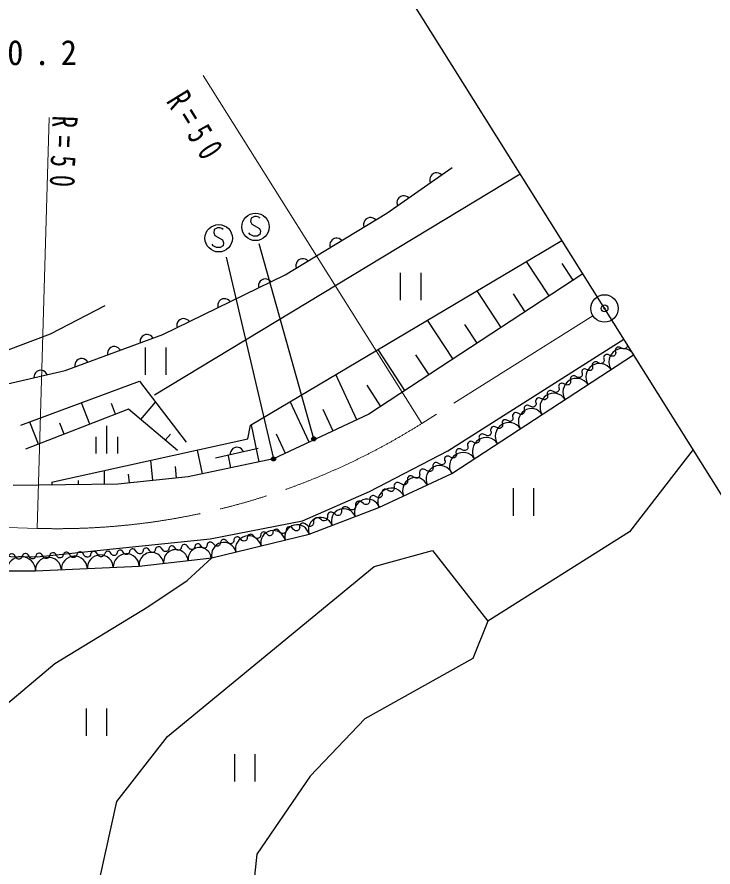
# Model space of a CAD drawing. Units: millimetres, scale not verified. Extents: x 40000 to 680000, y 20000 to 380000.
# Drawn here: x 121050 to 171890, y 243179 to 305223 of the extents above; entities that cross this region are included whole.
import ezdxf

# ---------------------------------------------------------------- set-up
doc = ezdxf.new("R2010")
doc.units = ezdxf.units.MM
doc.header["$LTSCALE"] = 1000
doc.header["$PDMODE"] = 32
doc.header["$PDSIZE"] = 500
doc.linetypes.add('CHAIN', pattern=[18.5, 12, -1.5, 3.5, -1.5])
for name, color, linetype, lineweight in [('M-BGD', 7, 'Continuous', 25), ('M-BMK', 2, 'CHAIN', 13), ('M-BMK-SRVR', 3, 'Continuous', 25), ('M-STR-HTXT', 7, 'Continuous', 13), ('M-STR-STRC', 7, 'Continuous', 25)]:
    doc.layers.add(name, color=color, linetype=linetype, lineweight=lineweight)
doc.layers.add('M-OTRS', color=6, linetype='Continuous')
doc.styles.add('ＭＳ ゴシック', font='')
doc.styles.get('ＭＳ ゴシック').set_extended_font_data('MS Gothic')

msp = doc.modelspace()

# ---------------------------------------------------------------- linework, layer by layer
at = {"layer": 'M-BGD'}
for p, q in [((157813, 293763), (131092, 277630)), ((159924, 284863), (158269, 287385)), ((161680, 286015), (160878, 287237)), ((149041, 286544), (149041, 284544)), ((150561, 284544), (150561, 286544)), ((156413, 282559), (154653, 285240)), ((158168, 283711), (157315, 285012)), ((152901, 280255), (151038, 283095)), ((154657, 281407), (153751, 282787)), ((130424, 281096), (130424, 279096)), ((131944, 279096), (131944, 281096)), ((149389, 277951), (147422, 280949)), ((151145, 279103), (150187, 280562)), ((152800, 271891), (166092, 280562)), ((145884, 275816), (144339, 279120)), ((147633, 276799), (146624, 278338)), ((126370, 275502), (125761, 277062)), ((128249, 276235), (127951, 277000)), ((130088, 275845), (131157, 277115)), ((142399, 274186), (141015, 277148)), ((144142, 275001), (143410, 276567)), ((122610, 274036), (121978, 275656)), ((124490, 274769), (124180, 275564)), ((127598, 275373), (127598, 273373)), ((138748, 272747), (138178, 275464)), ((126798, 274573), (126798, 273373)), ((128398, 274573), (128398, 273373)), ((131885, 274331), (132252, 274768)), ((140657, 273372), (140005, 274767)), ((135552, 273044), (138654, 273740)), ((134600, 271875), (134235, 273614)), ((136674, 272311), (136489, 273191)), ((130984, 271391), (130832, 272863)), ((132703, 271568), (132617, 272403)), ((127450, 271112), (127437, 272113)), ((129265, 271213), (129199, 271850)), ((147491, 269408), (152800, 271891)), ((123627, 271060), (123625, 271271)), ((125539, 271086), (125535, 271389)), ((121716, 271035), (121716, 271069)), ((157287, 270820), (157287, 268820)), ((158807, 268820), (158807, 270820)), ((142388, 267478), (147491, 269408)), ((135286, 265754), (142388, 267478)), ((129977, 265133), (135286, 265754)), ((122392, 264789), (129977, 265133)), ((109911, 264789), (122392, 264789)), ((126102, 254746), (126102, 252746)), ((127622, 252746), (127622, 254746)), ((136926, 251424), (136926, 249424)), ((138446, 249424), (138446, 251424))]:
    msp.add_line(p, q, dxfattribs=at)
for points in [[(68036, 275806), (98500, 276458), (108274, 276733), (117390, 277776), (124561, 279423), (131699, 282059), (140649, 286397), (148062, 290899), (152847, 294249)], [(152060, 293698), (151959, 293774), (151852, 293821), (151713, 293846), (151597, 293838), (151475, 293802), (151344, 293710), (151269, 293608), (151222, 293502), (151197, 293362), (151205, 293246), (151241, 293125)], [(149668, 292024), (149566, 292099), (149460, 292146), (149321, 292171), (149204, 292163), (149083, 292127), (148952, 292035), (148877, 291933), (148829, 291827), (148805, 291688), (148813, 291571), (148849, 291450)], [(147254, 290409), (147158, 290490), (147054, 290545), (146917, 290578), (146800, 290578), (146677, 290550), (146540, 290466), (146459, 290370), (146404, 290267), (146371, 290129), (146371, 290013), (146399, 289889)], [(123562, 271258), (137913, 274426), (138102, 275419), (160852, 288918)], [(144783, 288908), (144687, 288990), (144584, 289044), (144446, 289077), (144330, 289077), (144206, 289049), (144069, 288966), (143988, 288869), (143933, 288766), (143900, 288629), (143900, 288512), (143929, 288389)], [(142312, 287407), (142216, 287489), (142113, 287543), (141975, 287577), (141859, 287576), (141735, 287548), (141598, 287465), (141517, 287368), (141462, 287265), (141429, 287128), (141429, 287011), (141458, 286888)], [(162383, 286476), (146756, 276223), (139786, 272965), (133563, 271657), (128406, 271124), (120760, 271022)], [(139608, 285892), (139519, 285982), (139422, 286046), (139288, 286093), (139172, 286103), (139047, 286087), (138903, 286017), (138812, 285929), (138748, 285831), (138702, 285697), (138691, 285581), (138708, 285456)], [(68169, 280719), (82461, 281062), (86943, 281613), (91839, 280441), (96666, 279683), (105009, 279545), (113008, 279614), (119283, 280510), (123489, 282096), (127488, 284165)], [(136624, 284446), (136536, 284536), (136438, 284600), (136305, 284647), (136189, 284657), (136063, 284641), (135919, 284571), (135829, 284483), (135765, 284385), (135718, 284251), (135708, 284135), (135724, 284010)], [(133641, 283000), (133552, 283091), (133455, 283154), (133321, 283201), (133205, 283211), (133080, 283195), (132936, 283125), (132845, 283037), (132781, 282939), (132735, 282805), (132725, 282689), (132741, 282564)], [(88047, 253342), (91425, 258307), (95701, 266168), (122530, 265823), (127839, 266375), (135148, 267133), (141906, 268443), (146801, 270581), (152524, 273546), (165379, 281699)], [(130978, 281793), (130899, 281892), (130808, 281965), (130680, 282024), (130565, 282045), (130439, 282041), (130289, 281986), (130190, 281907), (130117, 281816), (130058, 281687), (130036, 281573), (130040, 281446)], [(128599, 280914), (128520, 281013), (128429, 281086), (128301, 281145), (128186, 281167), (128060, 281163), (127909, 281107), (127811, 281028), (127738, 280937), (127679, 280809), (127657, 280694), (127661, 280568)], [(165608, 281333), (165624, 281272), (165622, 281199), (165610, 281144), (165587, 281106), (165547, 281057), (165480, 281014), (165418, 280998), (165374, 280994), (165319, 281006), (165253, 281035), (165082, 281116), (164999, 281134), (164955, 281130), (164894, 281114), (164843, 281082), (164786, 281022), (164757, 280956), (164745, 280901), (164750, 280857), (164765, 280795)], [(164765, 280795), (164780, 280734), (164779, 280662), (164767, 280607), (164744, 280568), (164704, 280519), (164637, 280476), (164575, 280461), (164531, 280456), (164475, 280468), (164409, 280497), (164239, 280578), (164156, 280597), (164112, 280592), (164050, 280577), (164000, 280544), (163943, 280484), (163914, 280419), (163902, 280363), (163907, 280319), (163922, 280257)], [(126220, 280036), (126140, 280134), (126050, 280207), (125921, 280267), (125807, 280288), (125680, 280284), (125530, 280229), (125431, 280150), (125358, 280059), (125299, 279930), (125277, 279816), (125281, 279689)], [(163922, 280257), (163937, 280196), (163936, 280124), (163924, 280069), (163901, 280030), (163861, 279981), (163793, 279938), (163732, 279923), (163688, 279918), (163632, 279930), (163566, 279960), (163396, 280041), (163313, 280059), (163269, 280054), (163207, 280039), (163157, 280007), (163100, 279947), (163071, 279881), (163059, 279826), (163063, 279781), (163079, 279720)], [(123255, 279123), (123189, 279231), (123109, 279315), (122989, 279390), (122878, 279427), (122752, 279439), (122596, 279403), (122488, 279337), (122404, 279256), (122329, 279136), (122293, 279025), (122281, 278899)], [(162320, 279236), (162335, 279174), (162334, 279102), (162322, 279047), (162299, 279009), (162259, 278960), (162192, 278917), (162130, 278901), (162086, 278897), (162030, 278909), (161964, 278938), (161794, 279019), (161711, 279037), (161667, 279033), (161605, 279017), (161555, 278985), (161498, 278925), (161469, 278859), (161457, 278804), (161462, 278759), (161477, 278698)], [(163079, 279720), (163093, 279665), (163091, 279600), (163080, 279550), (163060, 279515), (163024, 279471), (162963, 279432), (162908, 279419), (162868, 279414), (162818, 279425), (162759, 279452), (162606, 279525), (162531, 279541), (162491, 279537), (162436, 279523), (162390, 279494), (162339, 279440), (162313, 279381), (162302, 279331), (162306, 279291), (162320, 279236)], [(121339, 275419), (129993, 278635), (133398, 274189)], [(161477, 278698), (161492, 278637), (161491, 278565), (161479, 278509), (161456, 278471), (161416, 278422), (161348, 278379), (161287, 278363), (161243, 278359), (161187, 278371), (161121, 278400), (160951, 278481), (160868, 278500), (160824, 278495), (160762, 278479), (160712, 278447), (160655, 278387), (160626, 278321), (160614, 278266), (160618, 278222), (160634, 278160)], [(160634, 278160), (160649, 278099), (160648, 278027), (160636, 277972), (160613, 277933), (160573, 277884), (160505, 277841), (160444, 277826), (160399, 277821), (160344, 277833), (160278, 277862), (160108, 277943), (160025, 277962), (159981, 277957), (159919, 277942), (159869, 277909), (159812, 277850), (159783, 277784), (159771, 277728), (159775, 277684), (159791, 277623)], [(159791, 277623), (159806, 277561), (159805, 277489), (159792, 277434), (159769, 277395), (159730, 277346), (159662, 277303), (159601, 277288), (159556, 277283), (159501, 277296), (159435, 277325), (159265, 277406), (159182, 277424), (159137, 277419), (159076, 277404), (159026, 277372), (158969, 277312), (158940, 277246), (158928, 277191), (158932, 277146), (158948, 277085)], [(158948, 277085), (158963, 277023), (158962, 276951), (158949, 276896), (158926, 276858), (158887, 276809), (158819, 276766), (158758, 276750), (158713, 276746), (158658, 276758), (158592, 276787), (158422, 276868), (158339, 276886), (158294, 276882), (158233, 276866), (158182, 276834), (158126, 276774), (158097, 276708), (158084, 276653), (158089, 276608), (158104, 276547)], [(132783, 273575), (129189, 276601), (121670, 273669)], [(158104, 276547), (158120, 276486), (158118, 276414), (158106, 276358), (158083, 276320), (158043, 276271), (157976, 276228), (157915, 276212), (157870, 276208), (157815, 276220), (157749, 276249), (157579, 276330), (157496, 276349), (157451, 276344), (157390, 276328), (157339, 276296), (157283, 276236), (157254, 276170), (157241, 276115), (157246, 276071), (157261, 276009)], [(156503, 275525), (156518, 275464), (156517, 275392), (156504, 275337), (156481, 275298), (156441, 275249), (156374, 275206), (156313, 275191), (156268, 275186), (156213, 275198), (156147, 275227), (155977, 275309), (155894, 275327), (155849, 275322), (155788, 275307), (155737, 275275), (155681, 275215), (155652, 275149), (155639, 275093), (155644, 275049), (155659, 274988)], [(157261, 276009), (157275, 275954), (157274, 275889), (157263, 275840), (157242, 275805), (157206, 275761), (157146, 275722), (157090, 275708), (157050, 275704), (157001, 275715), (156941, 275741), (156788, 275814), (156713, 275831), (156673, 275826), (156618, 275813), (156573, 275784), (156522, 275730), (156496, 275670), (156485, 275621), (156489, 275581), (156503, 275525)], [(155659, 274988), (155675, 274926), (155673, 274854), (155661, 274799), (155638, 274761), (155598, 274711), (155531, 274668), (155470, 274653), (155425, 274648), (155370, 274661), (155304, 274690), (155134, 274771), (155051, 274789), (155006, 274784), (154945, 274769), (154894, 274737), (154838, 274677), (154809, 274611), (154796, 274556), (154801, 274511), (154816, 274450)], [(154816, 274450), (154832, 274389), (154830, 274316), (154818, 274261), (154795, 274223), (154755, 274174), (154688, 274131), (154626, 274115), (154582, 274111), (154527, 274123), (154461, 274152), (154290, 274233), (154208, 274251), (154163, 274247), (154102, 274231), (154051, 274199), (153994, 274139), (153965, 274073), (153953, 274018), (153958, 273973), (153973, 273912)], [(170430, 273643), (165793, 267647), (155437, 261131), (154339, 258388), (146452, 253998), (142474, 249815), (138565, 244122), (137742, 236304), (138359, 229857), (132941, 232394), (128414, 237470), (127111, 242339), (128346, 247963), (132049, 252695), (147138, 265109), (151390, 266275), (155437, 261131)], [(137591, 273502), (137525, 273610), (137445, 273694), (137326, 273770), (137215, 273807), (137089, 273820), (136933, 273784), (136825, 273719), (136740, 273639), (136664, 273519), (136628, 273409), (136615, 273283)], [(153973, 273912), (153989, 273851), (153987, 273779), (153975, 273723), (153952, 273685), (153912, 273636), (153845, 273593), (153783, 273578), (153739, 273573), (153684, 273585), (153618, 273614), (153447, 273695), (153364, 273714), (153320, 273709), (153259, 273694), (153208, 273661), (153151, 273601), (153122, 273535), (153110, 273480), (153115, 273436), (153130, 273374)], [(153130, 273374), (153146, 273313), (153144, 273241), (153132, 273186), (153109, 273147), (153069, 273098), (153002, 273055), (152940, 273040), (152896, 273035), (152841, 273047), (152775, 273076), (152604, 273158), (152521, 273176), (152477, 273171), (152416, 273156), (152365, 273124), (152308, 273064), (152279, 272998), (152267, 272942), (152272, 272898), (152287, 272837)], [(151432, 272391), (151443, 272323), (151435, 272244), (151417, 272184), (151388, 272144), (151340, 272094), (151262, 272053), (151193, 272042), (151144, 272041), (151084, 272060), (151015, 272098), (150836, 272202), (150747, 272230), (150697, 272229), (150629, 272218), (150570, 272187), (150503, 272127), (150465, 272057), (150446, 271998), (150447, 271949), (150458, 271880)], [(152318, 272856), (152328, 272794), (152320, 272722), (152303, 272668), (152277, 272632), (152233, 272586), (152163, 272549), (152100, 272539), (152056, 272538), (152002, 272555), (151938, 272589), (151775, 272684), (151694, 272710), (151650, 272709), (151587, 272699), (151534, 272671), (151472, 272616), (151438, 272552), (151421, 272498), (151422, 272454), (151432, 272391)], [(150458, 271880), (150468, 271818), (150461, 271746), (150444, 271692), (150418, 271656), (150374, 271610), (150303, 271573), (150241, 271563), (150196, 271562), (150142, 271579), (150079, 271613), (149916, 271708), (149835, 271733), (149790, 271733), (149728, 271722), (149675, 271695), (149613, 271640), (149579, 271576), (149562, 271522), (149563, 271478), (149573, 271415)], [(149573, 271415), (149584, 271347), (149576, 271268), (149557, 271208), (149529, 271168), (149480, 271118), (149402, 271077), (149334, 271066), (149285, 271065), (149225, 271084), (149156, 271122), (148976, 271226), (148887, 271254), (148838, 271253), (148769, 271242), (148711, 271211), (148643, 271151), (148605, 271081), (148587, 271022), (148588, 270973), (148599, 270904)], [(148599, 270904), (148609, 270841), (148602, 270770), (148585, 270716), (148559, 270679), (148515, 270634), (148444, 270597), (148382, 270586), (148337, 270586), (148283, 270602), (148220, 270637), (148057, 270732), (147976, 270757), (147931, 270756), (147868, 270746), (147815, 270718), (147754, 270663), (147719, 270600), (147702, 270546), (147703, 270501), (147714, 270439)], [(146801, 269960), (146805, 269891), (146788, 269813), (146763, 269756), (146730, 269720), (146677, 269675), (146595, 269643), (146525, 269639), (146476, 269644), (146419, 269669), (146354, 269714), (146188, 269838), (146102, 269875), (146053, 269880), (145984, 269876), (145922, 269852), (145848, 269799), (145803, 269734), (145778, 269677), (145774, 269628), (145777, 269559)], [(147714, 270439), (147724, 270377), (147716, 270305), (147699, 270251), (147673, 270215), (147629, 270169), (147559, 270132), (147496, 270122), (147451, 270121), (147397, 270138), (147334, 270172), (147171, 270267), (147090, 270292), (147045, 270292), (146983, 270281), (146930, 270254), (146868, 270199), (146834, 270135), (146817, 270081), (146818, 270037), (146828, 269974)], [(145777, 269559), (145781, 269489), (145764, 269412), (145739, 269355), (145706, 269318), (145653, 269274), (145571, 269242), (145501, 269238), (145452, 269242), (145395, 269267), (145330, 269313), (145163, 269436), (145078, 269474), (145029, 269478), (144959, 269475), (144898, 269451), (144824, 269398), (144779, 269333), (144754, 269276), (144749, 269227), (144753, 269157)], [(143729, 268756), (143732, 268687), (143716, 268609), (143691, 268552), (143658, 268515), (143604, 268471), (143522, 268439), (143453, 268435), (143404, 268440), (143347, 268465), (143282, 268510), (143115, 268634), (143030, 268671), (142981, 268675), (142911, 268672), (142850, 268648), (142776, 268595), (142730, 268530), (142706, 268473), (142701, 268424), (142705, 268355)], [(144753, 269157), (144757, 269088), (144740, 269010), (144715, 268953), (144682, 268917), (144628, 268872), (144547, 268840), (144477, 268837), (144428, 268841), (144371, 268866), (144306, 268911), (144139, 269035), (144054, 269072), (144005, 269077), (143935, 269073), (143874, 269049), (143800, 268997), (143755, 268932), (143730, 268874), (143725, 268826), (143729, 268756)], [(142705, 268355), (142708, 268285), (142691, 268208), (142666, 268151), (142634, 268114), (142580, 268070), (142498, 268037), (142429, 268034), (142380, 268038), (142323, 268063), (142258, 268109), (142091, 268232), (142005, 268270), (141956, 268274), (141887, 268271), (141826, 268246), (141752, 268194), (141706, 268129), (141681, 268072), (141677, 268023), (141681, 267953)], [(138852, 267408), (138844, 267346), (138816, 267279), (138784, 267232), (138749, 267205), (138694, 267174), (138615, 267159), (138552, 267167), (138509, 267179), (138462, 267211), (138412, 267262), (138283, 267400), (138213, 267448), (138170, 267460), (138107, 267468), (138048, 267456), (137973, 267422), (137922, 267371), (137890, 267324), (137878, 267281), (137870, 267218)], [(139735, 267580), (139728, 267523), (139703, 267463), (139674, 267421), (139642, 267397), (139593, 267369), (139522, 267355), (139466, 267363), (139427, 267373), (139385, 267402), (139339, 267448), (139223, 267572), (139160, 267615), (139121, 267626), (139065, 267633), (139012, 267623), (138945, 267592), (138898, 267546), (138870, 267504), (138859, 267465), (138852, 267408)], [(140717, 267770), (140709, 267707), (140681, 267641), (140649, 267594), (140614, 267567), (140559, 267536), (140480, 267520), (140418, 267529), (140374, 267541), (140328, 267572), (140277, 267624), (140148, 267762), (140078, 267809), (140035, 267821), (139972, 267829), (139913, 267818), (139839, 267783), (139787, 267732), (139756, 267686), (139744, 267643), (139735, 267580)], [(141699, 267960), (141691, 267898), (141663, 267831), (141631, 267784), (141596, 267757), (141540, 267726), (141462, 267711), (141399, 267719), (141356, 267731), (141309, 267763), (141259, 267814), (141130, 267952), (141060, 268000), (141017, 268012), (140954, 268020), (140895, 268008), (140820, 267973), (140769, 267923), (140737, 267876), (140725, 267833), (140717, 267770)], [(135907, 266837), (135898, 266775), (135871, 266708), (135839, 266661), (135803, 266634), (135748, 266603), (135670, 266588), (135607, 266596), (135564, 266608), (135517, 266640), (135466, 266691), (135338, 266829), (135268, 266877), (135224, 266889), (135162, 266897), (135103, 266885), (135028, 266851), (134977, 266800), (134945, 266753), (134933, 266710), (134925, 266647)], [(136888, 267028), (136880, 266965), (136852, 266899), (136821, 266852), (136785, 266824), (136730, 266793), (136652, 266778), (136589, 266786), (136546, 266798), (136499, 266830), (136448, 266881), (136320, 267019), (136249, 267067), (136206, 267079), (136143, 267087), (136085, 267076), (136010, 267041), (135959, 266990), (135927, 266943), (135915, 266900), (135907, 266837)], [(137870, 267218), (137862, 267155), (137834, 267089), (137802, 267042), (137767, 267015), (137712, 266984), (137633, 266969), (137571, 266977), (137527, 266989), (137481, 267020), (137430, 267072), (137301, 267210), (137231, 267257), (137188, 267269), (137125, 267277), (137066, 267266), (136992, 267231), (136940, 267180), (136909, 267134), (136897, 267091), (136888, 267028)], [(126426, 266001), (126408, 265940), (126369, 265879), (126331, 265838), (126291, 265817), (126232, 265795), (126152, 265793), (126091, 265811), (126051, 265830), (126010, 265869), (125968, 265927), (125863, 266084), (125801, 266143), (125761, 266161), (125700, 266180), (125640, 266178), (125561, 266156), (125502, 266114), (125463, 266073), (125445, 266032), (125426, 265972)], [(127425, 266030), (127407, 265969), (127369, 265908), (127330, 265867), (127291, 265846), (127231, 265824), (127151, 265822), (127091, 265840), (127050, 265859), (127009, 265898), (126967, 265956), (126863, 266113), (126801, 266172), (126760, 266191), (126700, 266209), (126640, 266207), (126561, 266185), (126502, 266143), (126463, 266102), (126444, 266061), (126426, 266001)], [(128364, 266107), (128350, 266052), (128319, 265995), (128286, 265956), (128251, 265935), (128199, 265913), (128127, 265907), (128072, 265921), (128035, 265936), (127996, 265969), (127956, 266019), (127854, 266155), (127796, 266205), (127758, 266220), (127703, 266233), (127649, 266229), (127579, 266205), (127528, 266165), (127495, 266126), (127480, 266088), (127467, 266033)], [(129261, 266181), (129247, 266126), (129216, 266069), (129183, 266030), (129148, 266009), (129096, 265987), (129024, 265981), (128969, 265995), (128932, 266010), (128893, 266043), (128853, 266093), (128751, 266230), (128693, 266279), (128655, 266294), (128600, 266307), (128546, 266303), (128476, 266279), (128425, 266239), (128392, 266200), (128377, 266163), (128364, 266107)], [(130257, 266264), (130242, 266202), (130207, 266139), (130171, 266096), (130133, 266073), (130074, 266048), (129995, 266041), (129933, 266056), (129892, 266073), (129849, 266109), (129804, 266166), (129691, 266317), (129626, 266372), (129585, 266389), (129523, 266404), (129463, 266399), (129385, 266372), (129329, 266327), (129292, 266284), (129276, 266243), (129261, 266181)], [(131154, 266338), (131141, 266282), (131109, 266226), (131076, 266187), (131042, 266166), (130990, 266143), (130918, 266138), (130863, 266151), (130825, 266166), (130786, 266199), (130746, 266250), (130645, 266386), (130586, 266435), (130549, 266450), (130494, 266464), (130440, 266459), (130370, 266435), (130319, 266395), (130286, 266356), (130271, 266319), (130257, 266264)], [(132151, 266420), (132136, 266359), (132101, 266295), (132064, 266252), (132026, 266229), (131968, 266204), (131888, 266198), (131827, 266213), (131785, 266229), (131742, 266266), (131697, 266322), (131585, 266474), (131520, 266528), (131478, 266545), (131417, 266560), (131357, 266555), (131279, 266529), (131222, 266484), (131186, 266441), (131169, 266399), (131154, 266338)], [(133048, 266494), (133034, 266439), (133003, 266382), (132970, 266343), (132936, 266322), (132883, 266300), (132811, 266294), (132756, 266307), (132719, 266322), (132680, 266355), (132640, 266406), (132538, 266542), (132480, 266592), (132442, 266607), (132387, 266620), (132333, 266616), (132263, 266592), (132212, 266551), (132179, 266513), (132164, 266475), (132151, 266420)], [(134044, 266576), (134029, 266515), (133994, 266452), (133958, 266409), (133920, 266385), (133862, 266361), (133782, 266354), (133720, 266369), (133679, 266386), (133636, 266422), (133591, 266479), (133478, 266630), (133413, 266685), (133372, 266701), (133310, 266716), (133251, 266711), (133173, 266685), (133116, 266640), (133079, 266597), (133063, 266555), (133048, 266494)], [(134941, 266650), (134928, 266595), (134896, 266538), (134864, 266499), (134829, 266479), (134777, 266456), (134705, 266450), (134650, 266464), (134612, 266479), (134574, 266512), (134533, 266562), (134432, 266699), (134373, 266748), (134336, 266763), (134281, 266776), (134227, 266772), (134157, 266748), (134106, 266708), (134073, 266669), (134058, 266632), (134044, 266576)], [(128414, 237470), (125122, 232943), (117921, 239116), (116069, 244191), (117510, 250363), (119910, 254753), (123819, 258045), (130609, 262160), (133490, 264080), (135286, 265754)], [(121428, 265855), (121410, 265795), (121371, 265734), (121333, 265692), (121293, 265671), (121234, 265650), (121154, 265647), (121093, 265665), (121053, 265684), (121012, 265723), (120970, 265782), (120865, 265939), (120804, 265997), (120763, 266016), (120702, 266034), (120642, 266033), (120563, 266010), (120504, 265968), (120465, 265927), (120447, 265887), (120428, 265826)], [(122428, 265884), (122409, 265824), (122371, 265763), (122332, 265722), (122293, 265700), (122233, 265679), (122153, 265676), (122093, 265695), (122052, 265713), (122011, 265752), (121969, 265811), (121865, 265968), (121803, 266026), (121763, 266045), (121702, 266063), (121642, 266062), (121563, 266039), (121504, 265998), (121465, 265956), (121446, 265916), (121428, 265855)], [(123427, 265913), (123409, 265853), (123371, 265792), (123332, 265751), (123292, 265729), (123233, 265708), (123153, 265705), (123093, 265724), (123052, 265742), (123011, 265781), (122969, 265840), (122864, 265997), (122803, 266055), (122762, 266074), (122702, 266092), (122642, 266091), (122562, 266068), (122503, 266027), (122465, 265985), (122446, 265945), (122428, 265884)], [(124427, 265943), (124408, 265882), (124370, 265821), (124331, 265780), (124292, 265759), (124233, 265737), (124153, 265734), (124092, 265753), (124052, 265772), (124010, 265810), (123969, 265869), (123864, 266026), (123802, 266084), (123762, 266103), (123701, 266122), (123641, 266120), (123562, 266097), (123503, 266056), (123464, 266015), (123445, 265974), (123427, 265913)], [(125426, 265972), (125408, 265911), (125370, 265850), (125331, 265809), (125292, 265788), (125232, 265766), (125152, 265764), (125092, 265782), (125051, 265801), (125010, 265839), (124968, 265898), (124864, 266055), (124802, 266114), (124761, 266132), (124701, 266151), (124641, 266149), (124561, 266127), (124503, 266085), (124464, 266044), (124445, 266003), (124427, 265943)]]:
    msp.add_lwpolyline(points, dxfattribs=at)
for centre, radius, start, end in [((165280, 280032), 1000, 33.11878, 213.11878), ((163605, 278939), 1000, 33.11878, 213.11878), ((161929, 277846), 1000, 33.11878, 213.11878), ((160254, 276754), 1000, 33.11878, 213.11878), ((158621, 275688), 950, 33.11878, 213.11878), ((156988, 274623), 1000, 33.11878, 213.11878), ((155313, 273530), 1000, 33.11878, 213.11878), ((153638, 272437), 1000, 33.11878, 213.11878), ((151930, 271484), 1000, 25.05762, 205.05762), ((150163, 270658), 950, 25.05762, 205.05762), ((148397, 269832), 1000, 25.05762, 205.05762), ((146644, 269088), 950, 20.72556, 200.72556), ((144914, 268433), 900, 20.72556, 200.72556), ((143230, 267796), 900, 20.72556, 200.72556), ((141506, 267264), 900, 13.64291, 193.64291), ((139756, 266839), 900, 13.64291, 193.64291), ((136161, 265966), 900, 13.64291, 193.64291), ((137959, 266403), 950, 13.64291, 193.64291), ((132658, 265447), 900, 6.66666, 186.66666), ((134397, 265650), 850, 6.66666, 186.66666), ((121361, 264789), 1050, 0, 180), ((123341, 264832), 950, 2.60256, 182.60256), ((125239, 264918), 950, 2.60256, 182.60256), ((127137, 265004), 950, 2.60256, 182.60256), ((129035, 265091), 950, 2.60256, 182.60256), ((130871, 265238), 900, 6.66666, 186.66666)]:
    msp.add_arc(centre, radius, start, end, dxfattribs=at)
at = {"layer": 'M-BMK'}
for p, q in [((163118, 283421), (150620, 275556)), ((122517, 267895), (68865, 269475))]:
    msp.add_line(p, q, dxfattribs=at)
msp.add_arc((123989, 317873), 50000, 268.31329, 302.18332, dxfattribs=at)
at = {"layer": 'M-BMK-SRVR'}
msp.add_line((181374, 256192), (147439, 310308), dxfattribs=at)
for radius in [1000, 40]:
    msp.add_circle((163965, 283954), radius, dxfattribs=at)
at = {"layer": 'M-OTRS'}
msp.add_point((163965, 283954), dxfattribs=at)
at = {"layer": 'M-STR-HTXT'}
for p, q in [((150620, 275556), (134642, 300946)), ((123400, 297882), (122517, 267895))]:
    msp.add_line(p, q, dxfattribs=at)
at = {"layer": 'M-STR-STRC'}
for p, q in [((142729, 274432), (138750, 288656)), ((136334, 287690), (139786, 272965))]:
    msp.add_line(p, q, dxfattribs=at)
for points in [[(138794, 290539), (138714, 290619), (138554, 290659), (138394, 290659), (138154, 290539), (138114, 290299), (138194, 290099), (138754, 289779), (138834, 289579), (138794, 289339), (138594, 289219), (138314, 289219), (138074, 289339), (137994, 289459)], [(136102, 289710), (136022, 289790), (135862, 289830), (135702, 289830), (135462, 289710), (135422, 289470), (135502, 289270), (136062, 288950), (136142, 288750), (136102, 288510), (135902, 288390), (135622, 288390), (135382, 288510), (135302, 288630)]]:
    msp.add_lwpolyline(points, dxfattribs=at)
for centre, radius in [((138474, 289899), 1000), ((135782, 289070), 1000), ((142729, 274432), 150), ((142729, 274432), 90), ((142729, 274432), 30), ((139786, 272965), 150), ((139786, 272965), 90), ((139786, 272965), 30)]:
    msp.add_circle(centre, radius, dxfattribs=at)

# ---------------------------------------------------------------- texts
at = {"layer": 'M-STR-HTXT', "insert": (101728, 301213), "char_height": 1833, "attachment_point": 7, "style": 'ＭＳ ゴシック'}
msp.add_mtext('\\T1.65;\\W0.95;φ1000\\~L=10.2', dxfattribs=at)
at = {"layer": 'M-STR-HTXT', "char_height": 1833, "attachment_point": 7, "style": 'ＭＳ ゴシック'}
for insert, rotation in [((131880, 299070), 301.7), ((123621, 298046), 267.8)]:
    msp.add_mtext('\\T1.65;\\W0.7;R=50', dxfattribs=dict(at, insert=insert, rotation=rotation))

doc.saveas('drawing.dxf')
